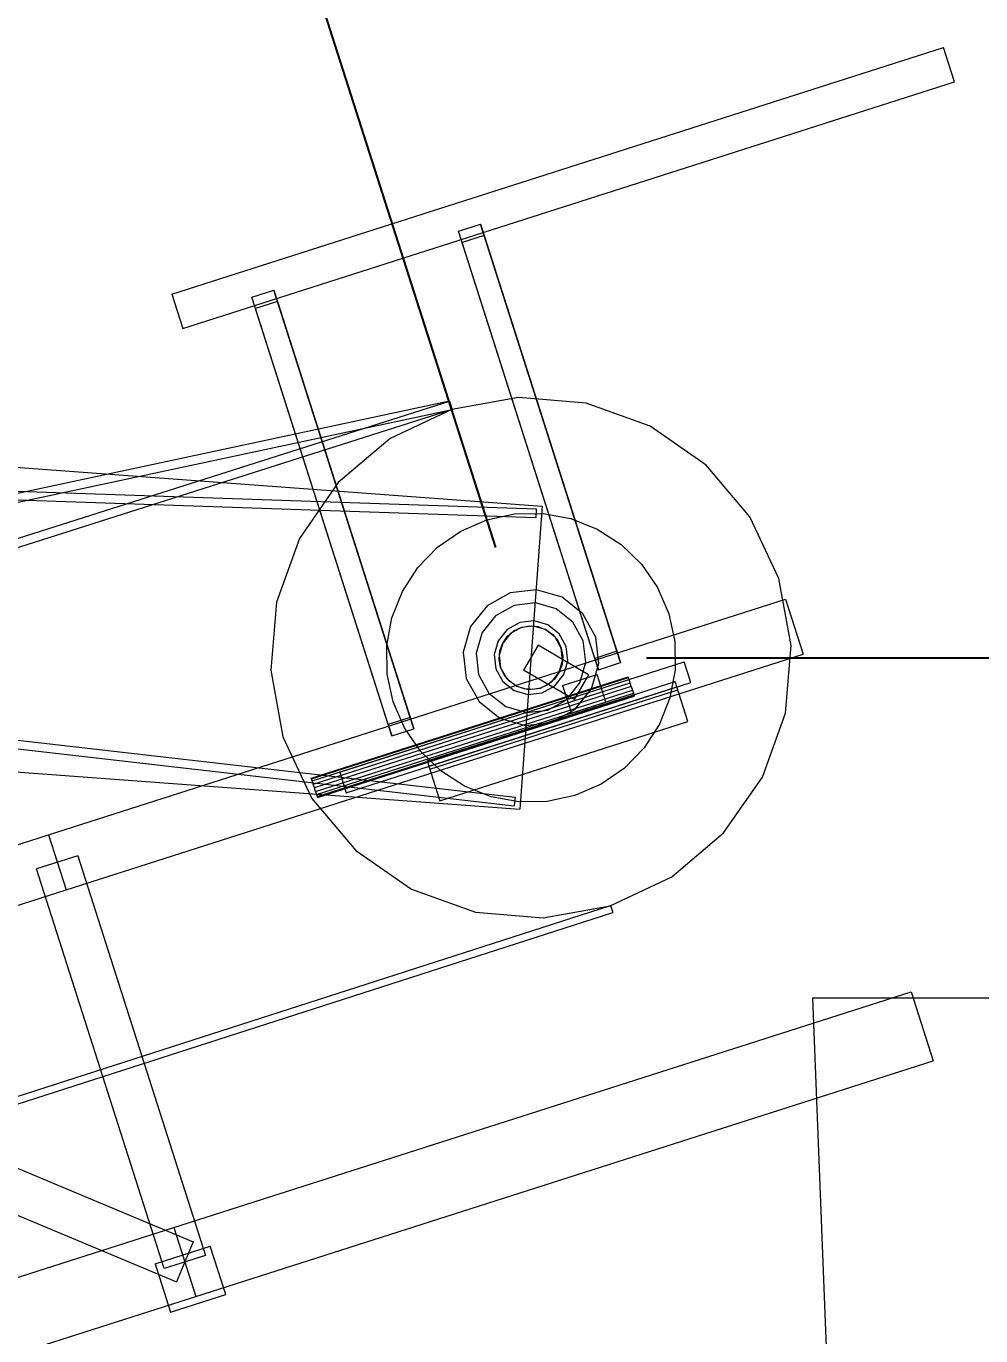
# Model space of a CAD drawing. Header units: millimetres. Extents: x -1970 to 34302, y -65268 to 6837.
# Drawn here: x 10641 to 11301, y 3021 to 3927 of the extents above; entities that cross this region are included whole.
import ezdxf

# ---------------------------------------------------------------- set-up
doc = ezdxf.new("R2010")
doc.units = ezdxf.units.MM
for name, color, linetype, lineweight in [('COTAS_P', 1, 'Continuous', 0), ('lateral_C01', 7, 'Continuous', 0), ('lateral_C01-mix', 7, 'Continuous', 0)]:
    doc.layers.add(name, color=color, linetype=linetype, lineweight=lineweight)
doc.dimstyles.new('R19_100', dxfattribs={"dimtxt": 250, "dimasz": 150, "dimexe": 150, "dimexo": 80, "dimgap": 100, "dimtad": 1, "dimtih": 1, "dimtoh": 1, "dimdsep": 46, "dimcen": 0.09, "dimadec": 0, "dimazin": 0, "dimtfac": 1, "dimtdec": 4, "dimtofl": 0, "dimtmove": 0, "dimatfit": 3, "dimfxl": 1, "dimtolj": 1, "dimtzin": 0, "dimarcsym": 0})

# ---------------------------------------------------------------- blocks, each defined once
blk = doc.blocks.new('*D0')
at = {"layer": 'COTAS_P', "color": 0, "lineweight": -2, "transparency": 16777216}
for p, q in [((10965.26, 3566.26), (10670.01, 4490.23)), ((1814.07, 1502.95), (10572.79, 4301.7)), ((1920.78, 676.2), (1625.54, 1600.18))]:
    blk.add_line(p, q, dxfattribs=at)
at = {"layer": 'COTAS_P', "color": 0, "transparency": 16777216}
for points in [[(10565.18, 4325.51), (10580.4, 4277.88), (10715.67, 4347.35)], [(1806.47, 1526.77), (1821.68, 1479.14), (1671.19, 1457.3)]]:
    blk.add_solid(points, dxfattribs=at)
at = {"layer": 'Defpoints', "color": 0, "transparency": 16777216}
for p in [(10715.67, 4347.35), (10989.61, 3490.06), (1945.13, 600)]:
    blk.add_point(p, dxfattribs=at)
blk = doc.blocks.new('*D2')
at = {"layer": 'COTAS_P', "color": 0, "lineweight": -2, "transparency": 16777216}
for p, q in [((11069.61, 3490.06), (11539.61, 3490.06)), ((11389.61, 150), (11389.61, 3340.06)), ((11069.61, 0), (11539.61, 0))]:
    blk.add_line(p, q, dxfattribs=at)
at = {"layer": 'COTAS_P', "color": 0, "transparency": 16777216}
for points in [[(11364.61, 3340.06), (11414.61, 3340.06), (11389.61, 3490.06)], [(11364.61, 150), (11414.61, 150), (11389.61, 0)]]:
    blk.add_solid(points, dxfattribs=at)
at = {"layer": 'Defpoints', "color": 0, "transparency": 16777216}
for p in [(10989.61, 3490.06), (11389.61, 3490.06), (10989.61, 0)]:
    blk.add_point(p, dxfattribs=at)

msp = doc.modelspace()

# ---------------------------------------------------------------- linework, layer by layer
at = {"layer": 'lateral_C01'}
for p, q in [((10741.323, 3741.409), (11274.752, 3911.86)), ((11282.361, 3888.046), (11274.752, 3911.86)), ((10748.932, 3717.595), (11282.361, 3888.046)), ((10939.486, 3784.905), (10954.727, 3789.775)), ((10941.992, 3777.064), (10939.486, 3784.905)), ((11033.843, 3489.614), (10939.486, 3784.905)), ((10954.727, 3789.775), (10957.233, 3781.934)), ((11049.084, 3494.484), (10954.727, 3789.775)), ((10957.233, 3781.934), (10941.992, 3777.064)), ((11036.349, 3481.773), (10941.992, 3777.064)), ((10957.233, 3781.934), (11051.59, 3486.643)), ((10741.323, 3741.409), (10748.932, 3717.595)), ((10796.604, 3739.249), (10811.844, 3744.119)), ((10799.109, 3731.407), (10796.604, 3739.249)), ((10890.96, 3443.958), (10796.604, 3739.249)), ((10811.844, 3744.119), (10814.35, 3736.278)), ((10906.201, 3448.828), (10811.844, 3744.119)), ((10814.35, 3736.278), (10799.109, 3731.407)), ((10893.466, 3436.116), (10799.109, 3731.407)), ((10814.35, 3736.278), (10908.707, 3440.986)), ((9997.359, 3668.905), (10997.373, 3594.768)), ((10933.298, 3667.327), (10240.252, 3519.393)), ((10261.09, 3453.794), (10933.298, 3667.327)), ((10933.298, 3667.327), (10935.115, 3661.608)), ((10981.066, 3669.853), (10934.822, 3661.515)), ((11027.892, 3665.938), (10981.066, 3669.853)), ((11072.109, 3650.036), (11027.892, 3665.938)), ((10242.069, 3513.674), (10935.115, 3661.608)), ((10935.115, 3661.608), (10262.907, 3448.075)), ((10934.822, 3661.515), (10892.312, 3641.492)), ((11110.704, 3623.233), (11072.109, 3650.036)), ((10892.312, 3641.492), (10856.433, 3611.15)), ((9991.539, 3621.159), (10992.917, 3586.999)), ((9991.743, 3627.156), (10993.122, 3592.996)), ((11141.047, 3587.353), (11110.704, 3623.233)), ((10856.433, 3611.15), (10829.629, 3572.555)), ((10997.373, 3594.768), (10981.847, 3385.343)), ((10941.174, 3577.542), (10959.172, 3585.311)), ((10959.172, 3585.311), (10978.341, 3589.419)), ((10978.341, 3589.419), (10997.942, 3589.708)), ((10993.122, 3592.996), (10992.917, 3586.999)), ((10997.942, 3589.708), (11017.223, 3586.168)), ((11017.223, 3586.168), (11035.443, 3578.934)), ((11161.069, 3544.843), (11141.047, 3587.353)), ((10925.037, 3566.412), (10941.174, 3577.542)), ((11035.443, 3578.934), (11051.902, 3568.285)), ((10829.629, 3572.555), (10813.728, 3528.338)), ((10911.381, 3552.347), (10925.037, 3566.412)), ((11051.902, 3568.285), (11065.966, 3554.629)), ((10900.732, 3535.889), (10911.381, 3552.347)), ((11065.966, 3554.629), (11077.097, 3538.492)), ((11169.407, 3498.6), (11161.069, 3544.843)), ((10656.02, 3367.714), (11165.635, 3530.555)), ((10893.498, 3517.669), (10900.732, 3535.889)), ((10975.304, 3534.826), (10959.261, 3525.943)), ((10993.526, 3536.892), (10975.304, 3534.826)), ((11011.151, 3531.828), (10993.526, 3536.892)), ((11025.497, 3520.405), (11011.151, 3531.828)), ((11077.097, 3538.492), (11084.865, 3520.493)), ((11165.635, 3530.555), (11177.81, 3492.453)), ((10813.728, 3528.338), (10809.813, 3481.512)), ((10959.261, 3525.943), (10947.837, 3511.597)), ((10978.044, 3526.253), (10965.072, 3519.071)), ((10992.776, 3527.923), (10978.044, 3526.253)), ((11007.026, 3523.829), (10992.776, 3527.923)), ((11018.625, 3514.593), (11007.026, 3523.829)), ((10889.958, 3498.387), (10893.498, 3517.669)), ((10965.072, 3519.071), (10955.836, 3507.472)), ((10981.848, 3514.346), (10973.144, 3509.526)), ((10991.735, 3515.467), (10981.848, 3514.346)), ((11001.297, 3512.72), (10991.735, 3515.467)), ((11009.081, 3506.522), (11001.297, 3512.72)), ((11025.807, 3501.622), (11018.625, 3514.593)), ((11034.38, 3504.361), (11025.497, 3520.405)), ((11084.865, 3520.493), (11088.973, 3501.325)), ((9983.117, 3507.562), (10978.585, 3393.684)), ((10947.837, 3511.597), (10942.773, 3493.972)), ((10955.836, 3507.472), (10951.742, 3493.222)), ((10973.144, 3509.526), (10966.946, 3501.743)), ((10975.404, 3506.854), (10970.057, 3500.139)), ((10970.057, 3500.139), (10973.333, 3504.856)), ((10973.333, 3504.856), (10977.718, 3508.565)), ((10982.914, 3511.012), (10975.404, 3506.854)), ((10977.718, 3508.565), (10982.914, 3511.012)), ((10982.914, 3511.012), (10988.566, 3512.031)), ((10991.443, 3511.979), (10982.914, 3511.012)), ((10988.566, 3512.031), (10994.289, 3511.552)), ((10999.693, 3509.609), (10991.443, 3511.979)), ((10994.289, 3511.552), (10999.693, 3509.609)), ((11006.408, 3504.262), (10999.693, 3509.609)), ((10999.693, 3509.609), (11004.41, 3506.333)), ((11004.41, 3506.333), (11008.119, 3501.948)), ((11010.566, 3496.752), (11006.408, 3504.262)), ((11013.9, 3497.817), (11009.081, 3506.522)), ((11036.447, 3486.14), (11034.38, 3504.361)), ((9982.435, 3501.601), (10977.904, 3387.723)), ((10890.247, 3478.786), (10889.958, 3498.387)), ((10942.773, 3493.972), (10944.84, 3475.75)), ((10966.946, 3501.743), (10964.199, 3492.18)), ((10967.635, 3489.011), (10968.113, 3494.735)), ((10970.057, 3500.139), (10967.686, 3491.889)), ((10968.113, 3494.735), (10970.057, 3500.139)), ((10994.654, 3498.69), (10984.566, 3481.421)), ((11029.504, 3478.332), (10994.654, 3498.69)), ((11008.119, 3501.948), (11010.566, 3496.752)), ((11011.533, 3488.223), (11010.566, 3496.752)), ((11010.566, 3496.752), (11011.585, 3491.1)), ((11015.021, 3487.931), (11013.9, 3497.817)), ((11027.478, 3486.89), (11025.807, 3501.622)), ((11049.084, 3494.484), (11033.843, 3489.614)), ((11051.59, 3486.643), (11049.084, 3494.484)), ((11088.973, 3501.325), (11089.262, 3481.724)), ((11165.492, 3451.774), (11169.407, 3498.6)), ((10668.195, 3329.612), (11177.81, 3492.453)), ((10857.38, 3411.06), (11095.518, 3487.154)), ((10951.742, 3493.222), (10953.413, 3478.489)), ((10964.199, 3492.18), (10965.32, 3482.294)), ((10968.654, 3483.359), (10967.635, 3489.011)), ((10967.686, 3491.889), (10968.654, 3483.359)), ((11009.163, 3479.972), (11011.533, 3488.223)), ((11011.107, 3485.377), (11009.163, 3479.972)), ((11011.585, 3491.1), (11011.107, 3485.377)), ((11012.274, 3478.368), (11015.021, 3487.931)), ((11023.384, 3472.639), (11027.478, 3486.89)), ((11031.383, 3468.514), (11036.447, 3486.14)), ((11033.843, 3489.614), (11036.349, 3481.773)), ((11036.349, 3481.773), (11051.59, 3486.643)), ((11100.084, 3472.866), (11095.518, 3487.154)), ((10809.813, 3481.512), (10818.151, 3435.268)), ((10837.721, 3406.877), (11056.808, 3476.884)), ((10837.883, 3406.37), (11056.97, 3476.376)), ((10894.355, 3459.618), (10890.247, 3478.786)), ((10953.413, 3478.489), (10960.595, 3465.518)), ((10965.32, 3482.294), (10970.139, 3473.589)), ((10968.654, 3483.359), (10972.812, 3475.849)), ((10971.101, 3478.164), (10968.654, 3483.359)), ((10974.81, 3473.778), (10971.101, 3478.164)), ((10972.812, 3475.849), (10979.527, 3470.502)), ((11019.416, 3461.063), (10984.566, 3481.421)), ((11003.816, 3473.257), (11009.163, 3479.972)), ((11009.163, 3479.972), (11005.887, 3475.255)), ((11006.076, 3470.585), (11012.274, 3478.368)), ((11011.508, 3470.807), (11035.321, 3478.417)), ((11029.504, 3478.332), (11019.416, 3461.063)), ((11041.409, 3459.366), (11035.321, 3478.417)), ((11056.97, 3476.376), (11056.808, 3476.884)), ((11057.432, 3474.931), (11056.97, 3476.376)), ((11089.262, 3481.724), (11085.722, 3462.443)), ((10838.345, 3404.924), (11057.432, 3474.931)), ((10839.036, 3402.761), (11058.123, 3472.768)), ((11058.938, 3470.216), (10839.851, 3400.21)), ((10840.667, 3397.658), (11059.754, 3467.664)), ((10861.946, 3396.772), (11100.084, 3472.866)), ((10917.882, 3418.844), (11089.341, 3473.632)), ((10919.099, 3415.034), (11090.558, 3469.822)), ((10919.708, 3413.129), (11091.167, 3467.917)), ((10944.84, 3475.75), (10953.723, 3459.706)), ((10970.139, 3473.589), (10977.923, 3467.392)), ((10979.527, 3470.502), (10974.81, 3473.778)), ((10977.923, 3467.392), (10987.485, 3464.644)), ((10979.527, 3470.502), (10987.777, 3468.132)), ((10984.931, 3468.559), (10979.527, 3470.502)), ((10990.654, 3468.08), (10984.931, 3468.559)), ((10987.777, 3468.132), (10996.306, 3469.099)), ((10996.306, 3469.099), (10990.654, 3468.08)), ((10996.306, 3469.099), (11003.816, 3473.257)), ((11001.502, 3471.547), (10996.306, 3469.099)), ((10997.372, 3465.766), (11006.076, 3470.585)), ((11005.887, 3475.255), (11001.502, 3471.547)), ((11011.508, 3470.807), (11017.595, 3451.756)), ((11014.148, 3461.04), (11023.384, 3472.639)), ((11019.959, 3454.168), (11031.383, 3468.514)), ((11058.123, 3472.768), (11057.432, 3474.931)), ((11058.938, 3470.216), (11058.123, 3472.768)), ((11058.938, 3470.216), (11059.754, 3467.664)), ((11059.754, 3467.664), (11060.445, 3465.501)), ((11091.167, 3467.917), (11089.341, 3473.632)), ((11098.168, 3446.008), (11090.558, 3469.822)), ((9981.833, 3459.48), (10981.847, 3385.343)), ((10841.358, 3395.495), (11060.445, 3465.501)), ((10841.82, 3394.049), (11060.907, 3464.056)), ((10841.982, 3393.542), (11061.069, 3463.548)), ((10902.123, 3441.619), (10894.355, 3459.618)), ((10953.723, 3459.706), (10968.069, 3448.283)), ((10960.595, 3465.518), (10972.193, 3456.282)), ((10987.485, 3464.644), (10997.372, 3465.766)), ((11001.176, 3453.859), (11014.148, 3461.04)), ((11017.595, 3451.756), (11041.409, 3459.366)), ((11060.445, 3465.501), (11060.907, 3464.056)), ((11060.907, 3464.056), (11061.069, 3463.548)), ((11085.722, 3462.443), (11078.488, 3444.223)), ((10906.201, 3448.828), (10890.96, 3443.958)), ((10908.707, 3440.986), (10906.201, 3448.828)), ((10972.193, 3456.282), (10986.444, 3452.188)), ((10986.444, 3452.188), (11001.176, 3453.859)), ((11003.916, 3445.286), (11019.959, 3454.168)), ((11149.591, 3407.556), (11165.492, 3451.774)), ((10890.96, 3443.958), (10893.466, 3436.116)), ((10893.466, 3436.116), (10908.707, 3440.986)), ((10913.254, 3425.482), (10902.123, 3441.619)), ((10926.709, 3391.22), (11098.168, 3446.008)), ((10968.069, 3448.283), (10985.694, 3443.219)), ((10985.694, 3443.219), (11003.916, 3445.286)), ((11078.488, 3444.223), (11067.839, 3427.764)), ((10818.151, 3435.268), (10838.173, 3392.758)), ((10927.318, 3411.827), (10913.254, 3425.482)), ((11067.839, 3427.764), (11054.183, 3413.699)), ((10917.882, 3418.844), (10919.708, 3413.129)), ((10919.099, 3415.034), (10926.709, 3391.22)), ((11054.183, 3413.699), (11038.046, 3402.569)), ((10837.883, 3406.37), (10837.721, 3406.877)), ((10838.345, 3404.924), (10837.883, 3406.37)), ((10839.036, 3402.761), (10838.345, 3404.924)), ((10857.38, 3411.06), (10861.946, 3396.772)), ((10943.777, 3401.177), (10927.318, 3411.827)), ((11122.787, 3368.961), (11149.591, 3407.556)), ((10839.851, 3400.21), (10839.036, 3402.761)), ((10840.667, 3397.658), (10839.851, 3400.21)), ((10840.667, 3397.658), (10841.358, 3395.495)), ((10841.358, 3395.495), (10841.82, 3394.049)), ((10961.997, 3393.944), (10943.777, 3401.177)), ((11020.048, 3394.8), (11000.879, 3390.693)), ((11038.046, 3402.569), (11020.048, 3394.8)), ((10838.173, 3392.758), (10868.516, 3356.878)), ((10841.82, 3394.049), (10841.982, 3393.542)), ((10981.278, 3390.403), (10961.997, 3393.944)), ((10978.585, 3393.684), (10977.904, 3387.723)), ((11000.879, 3390.693), (10981.278, 3390.403)), ((10332.152, 3264.226), (10656.02, 3367.714)), ((10656.02, 3367.714), (10668.195, 3329.612)), ((11086.908, 3338.619), (11122.787, 3368.961)), ((10676.396, 3353.228), (10647.819, 3344.097)), ((10676.396, 3353.228), (10764.665, 3076.988)), ((10868.516, 3356.878), (10907.111, 3330.075)), ((10736.088, 3067.857), (10647.819, 3344.097)), ((11044.398, 3318.596), (11086.908, 3338.619)), ((10344.327, 3226.124), (10668.195, 3329.612)), ((10907.111, 3330.075), (10951.328, 3314.174)), ((2005.168, 413.212), (11044.69, 3318.69)), ((2006.698, 408.451), (11046.22, 3313.93)), ((10951.328, 3314.174), (10998.154, 3310.259)), ((10998.154, 3310.259), (11044.398, 3318.596)), ((11044.69, 3318.69), (11046.22, 3313.93)), ((10344.038, 3259.008), (10756.175, 3086.256)), ((10742.767, 3096.236), (11252.382, 3259.078)), ((11252.382, 3259.078), (11267.601, 3211.45)), ((10332.441, 3231.341), (10744.578, 3058.589)), ((10757.986, 3048.609), (11267.601, 3211.45)), ((10418.899, 2992.748), (10742.767, 3096.236)), ((10742.767, 3096.236), (10757.986, 3048.609)), ((10729.804, 3071.098), (10767.906, 3083.273)), ((10756.175, 3086.256), (10744.578, 3058.589)), ((10778.559, 3049.934), (10767.906, 3083.273)), ((10729.804, 3071.098), (10740.457, 3037.759)), ((10764.665, 3076.988), (10736.088, 3067.857)), ((10434.118, 2945.121), (10757.986, 3048.609)), ((10740.457, 3037.759), (10778.559, 3049.934))]:
    msp.add_line(p, q, dxfattribs=at)
at = {"layer": 'lateral_C01-mix'}
for p, q in [((11184.61, 3255.056), (11334.61, 3255.056)), ((11194.529, 3000), (11184.61, 3255.056))]:
    msp.add_line(p, q, dxfattribs=at)

# ---------------------------------------------------------------- dimensions: what is measured, and where the dimension line sits
at = {"layer": 'COTAS_P'}
for p1, distance, picture, middle in [((1945.131, 600), 900, '*D0', (6193.431, 2902.324)), ((10989.61, 0), -400, '*D2', (11389.61, 1745.028))]:
    dim = msp.add_aligned_dim(p1=p1, p2=(10989.61, 3490.056), distance=distance, text='<> P', dimstyle='R19_100', dxfattribs=at)
    dim.commit()
    dim.dimension.update_dxf_attribs({"geometry": picture, "text_midpoint": middle})

doc.saveas('drawing.dxf')
